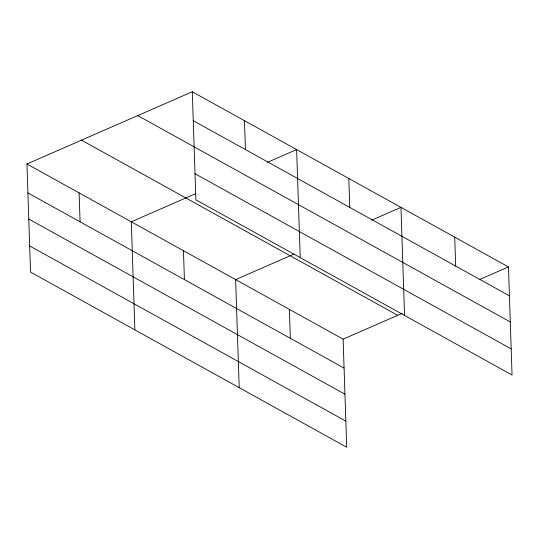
<?xml version="1.0" encoding="UTF-8"?>
<svg xmlns="http://www.w3.org/2000/svg" width="539" height="539" viewBox="0 0 539 539"><rect width="100%" height="100%" fill="white"/><g stroke="black" fill="none" stroke-linecap="round" stroke-linejoin="round"><path stroke-width="0.81" d="M26.95 163.997L343.121 339.159L346.705 447.229L30.534 272.067L26.95 163.997L192.295 91.771L508.466 266.933L512.05 375.003L195.879 199.841L192.295 91.771M195.859 193.589L131.287 221.798L134.871 329.875M267.425 162.327L296.632 149.572L300.216 257.649M294.038 254.085L235.624 279.6L239.208 387.676M371.762 220.134L400.969 207.374L404.553 315.45M343.121 339.159L402.303 313.3M479.259 279.687L508.466 266.933M193.252 120.689L509.422 295.85M137.728 115.602L510.292 321.972M195.01 173.72L511.181 348.881M81.517 140.16L397.681 315.322M27.907 192.915L344.077 368.076M28.776 219.036L344.947 394.198M29.672 245.952L345.836 421.114M454.714 237.153L455.677 266.071M348.8 178.476L349.757 207.394M289.369 309.379L290.332 338.303M244.463 120.669L245.42 149.593M183.455 250.702L184.412 279.62M79.118 192.895L80.075 221.819"/></g></svg>
